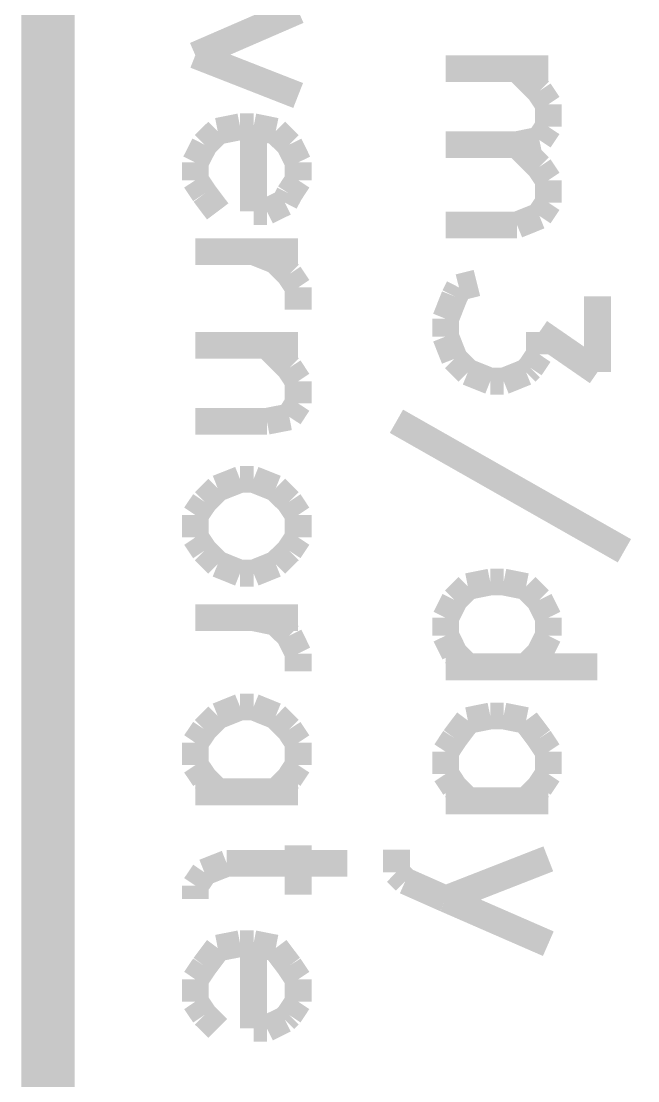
# Model space of a CAD drawing. Extents: x 0.1 to 11.6, y 0.3 to 16.3.
# Drawn here: x 1.325 to 1.555, y 0.7971 to 1.1927 of the extents above; entities that cross this region are included whole.
import ezdxf

# ---------------------------------------------------------------- set-up
doc = ezdxf.new("R2010")
doc.units = 0
doc.header["$MEASUREMENT"] = 0

msp = doc.modelspace()

# ---------------------------------------------------------------- linework, layer by layer
at = {"color": 0}
for points, const_width in [([(1.33502, 0.520019), (1.33502, 4.17665)], 0.02), ([(1.42833, 1.19667), (1.38997, 1.18001)], 0.01), ([(1.38997, 1.18001), (1.42833, 1.16498)], 0.01), ([(1.48335, 1.17502), (1.52165, 1.17502)], 0.01), ([(1.50999, 1.17502), (1.51833, 1.16667)], 0.01), ([(1.51833, 1.16667), (1.52165, 1.16168)], 0.01), ([(1.52165, 1.16168), (1.52165, 1.15332)], 0.01), ([(1.39833, 1.15164), (1.39333, 1.14665)], 0.01), ([(1.40668, 1.15332), (1.39833, 1.15164)], 0.01), ([(1.41168, 1.15332), (1.40668, 1.15332)], 0.01), ([(1.41168, 1.15332), (1.41168, 1.12169)], 0.01), ([(1.41997, 1.15164), (1.41168, 1.15332)], 0.01), ([(1.42503, 1.14665), (1.41997, 1.15164)], 0.01), ([(1.52165, 1.15332), (1.51833, 1.14833)], 0.01), ([(1.39333, 1.14665), (1.38997, 1.13997)], 0.01), ([(1.42833, 1.13997), (1.42503, 1.14665)], 0.01), ([(1.50999, 1.14665), (1.48335, 1.14665)], 0.01), ([(1.51833, 1.14833), (1.50999, 1.14665)], 0.01), ([(1.50999, 1.14665), (1.51833, 1.13835)], 0.01), ([(1.38997, 1.13997), (1.38997, 1.13336)], 0.01), ([(1.42833, 1.13336), (1.42833, 1.13997)], 0.01), ([(1.51833, 1.13835), (1.52165, 1.13336)], 0.01), ([(1.38997, 1.13336), (1.39333, 1.12831)], 0.01), ([(1.42503, 1.12831), (1.42833, 1.13336)], 0.01), ([(1.52165, 1.13336), (1.52165, 1.125)], 0.01), ([(1.39333, 1.12831), (1.39833, 1.12169)], 0.01), ([(1.42333, 1.125), (1.42503, 1.12831)], 0.01), ([(1.41667, 1.12169), (1.42333, 1.125)], 0.01), ([(1.52165, 1.125), (1.51833, 1.12001)], 0.01), ([(1.41168, 1.12169), (1.41667, 1.12169)], 0.01), ([(1.51833, 1.12001), (1.50999, 1.11664)], 0.01), ([(1.50999, 1.11664), (1.48335, 1.11664)], 0.01), ([(1.38997, 1.10666), (1.42833, 1.10666)], 0.01), ([(1.41168, 1.10666), (1.41997, 1.10335)], 0.01), ([(1.41997, 1.10335), (1.42503, 1.09831)], 0.01), ([(1.42503, 1.09831), (1.42833, 1.09332)], 0.01), ([(1.48833, 1.09332), (1.49501, 1.095)], 0.01), ([(1.42833, 1.09332), (1.42833, 1.08502)], 0.01), ([(1.48665, 1.09001), (1.48833, 1.09332)], 0.01), ([(1.48335, 1.08165), (1.48665, 1.09001)], 0.01), ([(1.53999, 1.09001), (1.53999, 1.06169)], 0.01), ([(1.48335, 1.07498), (1.48335, 1.08165)], 0.01), ([(1.53999, 1.06169), (1.51833, 1.07666)], 0.01), ([(1.51833, 1.07666), (1.51833, 1.06831)], 0.01), ([(1.38997, 1.07167), (1.42833, 1.07167)], 0.01), ([(1.41667, 1.07167), (1.42503, 1.06331)], 0.01), ([(1.48665, 1.06668), (1.48335, 1.07498)], 0.01), ([(1.51833, 1.06831), (1.51497, 1.06331)], 0.01), ([(1.42503, 1.06331), (1.42833, 1.05832)], 0.01), ([(1.49164, 1.06169), (1.48665, 1.06668)], 0.01), ([(1.51497, 1.06331), (1.51335, 1.06169)], 0.01), ([(1.5, 1.05832), (1.49164, 1.06169)], 0.01), ([(1.51335, 1.06169), (1.50499, 1.05832)], 0.01), ([(1.42833, 1.05832), (1.42833, 1.05002)], 0.01), ([(1.50499, 1.05832), (1.5, 1.05832)], 0.01), ([(1.42833, 1.05002), (1.42503, 1.04498)], 0.01), ([(1.41667, 1.04335), (1.38997, 1.04335)], 0.01), ([(1.42503, 1.04498), (1.41667, 1.04335)], 0.01), ([(1.55003, 0.995008), (1.465, 1.04335)], 0.01), ([(1.40668, 1.02165), (1.39833, 1.01834)], 0.01), ([(1.41168, 1.02165), (1.40668, 1.02165)], 0.01), ([(1.41997, 1.01834), (1.41168, 1.02165)], 0.01), ([(1.39833, 1.01834), (1.39333, 1.01335)], 0.01), ([(1.42503, 1.01335), (1.41997, 1.01834)], 0.01), ([(1.39333, 1.01335), (1.38997, 1.00836)], 0.01), ([(1.42833, 1.00836), (1.42503, 1.01335)], 0.01), ([(1.38997, 1.00836), (1.38997, 1)], 0.01), ([(1.42833, 1), (1.42833, 1.00836)], 0.01), ([(1.38997, 1), (1.39333, 0.995008)], 0.01), ([(1.42503, 0.995008), (1.42833, 1)], 0.01), ([(1.39333, 0.995008), (1.39833, 0.990018)], 0.01), ([(1.41997, 0.990018), (1.42503, 0.995008)], 0.01), ([(1.39833, 0.990018), (1.40668, 0.986654)], 0.01), ([(1.41168, 0.986654), (1.41997, 0.990018)], 0.01), ([(1.40668, 0.986654), (1.41168, 0.986654)], 0.01), ([(1.49164, 0.981663), (1.48665, 0.976671)], 0.01), ([(1.5, 0.983344), (1.49164, 0.981663)], 0.01), ([(1.50499, 0.983344), (1.5, 0.983344)], 0.01), ([(1.51335, 0.981663), (1.50499, 0.983344)], 0.01), ([(1.51833, 0.976671), (1.51335, 0.981663)], 0.01), ([(1.48665, 0.976671), (1.48335, 0.969997)], 0.01), ([(1.52165, 0.969997), (1.51833, 0.976671)], 0.01), ([(1.38997, 0.969997), (1.42833, 0.969997)], 0.01), ([(1.41168, 0.969997), (1.41997, 0.968317)], 0.01), ([(1.41997, 0.968317), (1.42503, 0.963325)], 0.01), ([(1.48335, 0.969997), (1.48335, 0.963325)], 0.01), ([(1.52165, 0.963325), (1.52165, 0.969997)], 0.01), ([(1.42503, 0.963325), (1.42833, 0.956651)], 0.01), ([(1.48335, 0.963325), (1.48665, 0.956651)], 0.01), ([(1.51833, 0.956651), (1.52165, 0.963325)], 0.01), ([(1.42833, 0.956651), (1.42833, 0.949978)], 0.01), ([(1.48665, 0.956651), (1.49164, 0.95166)], 0.01), ([(1.51335, 0.95166), (1.51833, 0.956651)], 0.01), ([(1.53999, 0.95166), (1.48335, 0.95166)], 0.01), ([(1.40668, 0.936686), (1.39833, 0.933322)], 0.01), ([(1.41168, 0.936686), (1.40668, 0.936686)], 0.01), ([(1.41997, 0.933322), (1.41168, 0.936686)], 0.01), ([(1.39833, 0.933322), (1.39333, 0.928331)], 0.01), ([(1.42503, 0.928331), (1.41997, 0.933322)], 0.01), ([(1.5, 0.933322), (1.49164, 0.93164)], 0.01), ([(1.50499, 0.933322), (1.5, 0.933322)], 0.01), ([(1.51335, 0.93164), (1.50499, 0.933322)], 0.01), ([(1.49164, 0.93164), (1.48665, 0.925022)], 0.01), ([(1.51833, 0.925022), (1.51335, 0.93164)], 0.01), ([(1.39333, 0.928331), (1.38997, 0.92334)], 0.01), ([(1.42833, 0.92334), (1.42503, 0.928331)], 0.01), ([(1.48665, 0.925022), (1.48335, 0.919976)], 0.01), ([(1.52165, 0.919976), (1.51833, 0.925022)], 0.01), ([(1.38997, 0.92334), (1.38997, 0.914985)], 0.01), ([(1.42833, 0.914985), (1.42833, 0.92334)], 0.01), ([(1.48335, 0.919976), (1.48335, 0.911675)], 0.01), ([(1.52165, 0.911675), (1.52165, 0.919976)], 0.01), ([(1.38997, 0.914985), (1.39333, 0.909993)], 0.01), ([(1.42503, 0.909993), (1.42833, 0.914985)], 0.01), ([(1.39333, 0.909993), (1.39833, 0.905003)], 0.01), ([(1.41997, 0.905003), (1.42503, 0.909993)], 0.01), ([(1.48335, 0.911675), (1.48665, 0.906685)], 0.01), ([(1.51833, 0.906685), (1.52165, 0.911675)], 0.01), ([(1.42833, 0.905003), (1.38997, 0.905003)], 0.01), ([(1.48665, 0.906685), (1.49164, 0.901639)], 0.01), ([(1.51335, 0.901639), (1.51833, 0.906685)], 0.01), ([(1.52165, 0.901639), (1.48335, 0.901639)], 0.01), ([(1.42833, 0.884983), (1.42833, 0.866644)], 0.01), ([(1.465, 0.875), (1.465, 0.883356)], 0.01), ([(1.40169, 0.87831), (1.39333, 0.875)], 0.01), ([(1.44667, 0.87831), (1.40169, 0.87831)], 0.01), ([(1.52165, 0.879992), (1.48335, 0.865018)], 0.01), ([(1.39333, 0.875), (1.38997, 0.870008)], 0.01), ([(1.46832, 0.87169), (1.465, 0.875)], 0.01), ([(1.38997, 0.870008), (1.38997, 0.865018)], 0.01), ([(1.48335, 0.865018), (1.46832, 0.87169)], 0.01), ([(1.52165, 0.848307), (1.48335, 0.865018)], 0.01), ([(1.39833, 0.846679), (1.39333, 0.840007)], 0.01), ([(1.40668, 0.848307), (1.39833, 0.846679)], 0.01), ([(1.41168, 0.848307), (1.40668, 0.848307)], 0.01), ([(1.41168, 0.848307), (1.41168, 0.816678)], 0.01), ([(1.41997, 0.846679), (1.41168, 0.848307)], 0.01), ([(1.42503, 0.840007), (1.41997, 0.846679)], 0.01), ([(1.39333, 0.840007), (1.38997, 0.835015)], 0.01), ([(1.42833, 0.835015), (1.42503, 0.840007)], 0.01), ([(1.38997, 0.835015), (1.38997, 0.82666)], 0.01), ([(1.42833, 0.82666), (1.42833, 0.835015)], 0.01), ([(1.38997, 0.82666), (1.39333, 0.821669)], 0.01), ([(1.42503, 0.821669), (1.42833, 0.82666)], 0.01), ([(1.39333, 0.821669), (1.39833, 0.816678)], 0.01), ([(1.41667, 0.816678), (1.42333, 0.819988)], 0.01), ([(1.42333, 0.819988), (1.42503, 0.821669)], 0.01), ([(1.41168, 0.816678), (1.41667, 0.816678)], 0.01)]:
    msp.add_lwpolyline(points, dxfattribs=dict(at, const_width=const_width))

doc.saveas('drawing.dxf')
